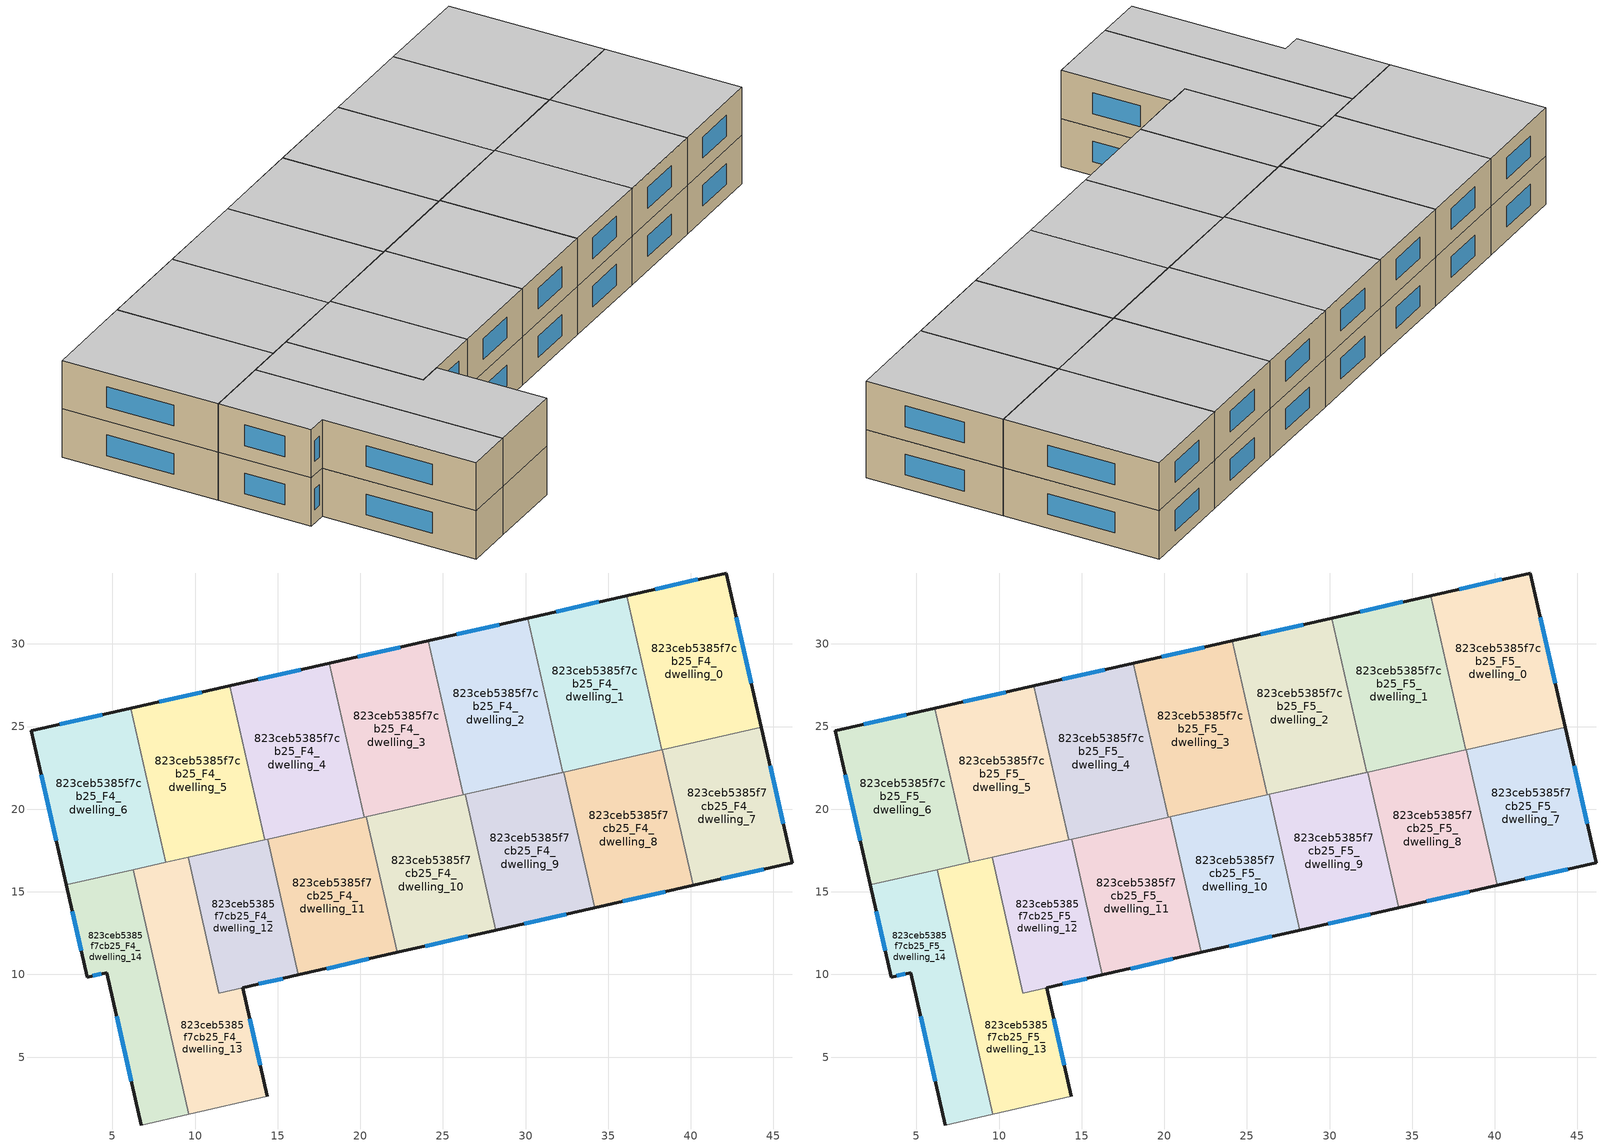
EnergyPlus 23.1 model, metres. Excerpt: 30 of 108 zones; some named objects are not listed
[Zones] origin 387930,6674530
823ceb5385f7cb25_F4_dwelling_0
 floor to 823ceb5385f7cb25_F3_dwelling_0 (EU_floor_Construction): 42.14,34.29 44.26,24.96 38.25,23.6 36.13,32.93 z12
 wall outside (EU_wall_Construction): 44.26,24.96 42.14,34.29 36.13,32.93 z12:15
 wall to 823ceb5385f7cb25_F4_dwelling_1 (EU_wall_Construction): 36.13,32.93 38.25,23.6 z12:15
 wall to 823ceb5385f7cb25_F4_dwelling_7 (EU_wall_Construction): 38.28,23.61 44.26,24.96 z12:15
 wall to 823ceb5385f7cb25_F4_dwelling_8 (EU_wall_Construction): 38.25,23.6 38.28,23.61 z12:15
 window (EU_Window_Construction): 43.65,27.63 42.75,31.63 / 40.42,33.9 37.85,33.32 z12.86:14.14
823ceb5385f7cb25_F4_dwelling_1
 floor to 823ceb5385f7cb25_F3_dwelling_1 (EU_floor_Construction): 36.13,32.93 38.25,23.6 32.25,22.24 30.13,31.57 z12
 wall outside (EU_wall_Construction): 36.13,32.93 30.13,31.57 z12:15
 wall to 823ceb5385f7cb25_F4_dwelling_2 (EU_wall_Construction): 30.13,31.57 32.25,22.24 26.33,20.89 z12:15
 wall to 823ceb5385f7cb25_F4_dwelling_9 (EU_wall_Construction): 26.33,20.89 32.31,22.25 z12:15
 wall to 823ceb5385f7cb25_F4_dwelling_8 (EU_wall_Construction): 32.31,22.25 38.25,23.6 z12:15
 window (EU_Window_Construction): 34.42,32.54 31.84,31.95 z12.86:14.14
823ceb5385f7cb25_F4_dwelling_10
 floor to 823ceb5385f7cb25_F3_dwelling_10 (EU_floor_Construction): 26.33,20.89 28.2,12.69 22.23,11.33 20.36,19.54 z12
 wall outside (EU_wall_Construction): 22.23,11.33 28.2,12.69 z12:15
 wall to 823ceb5385f7cb25_F4_dwelling_9 (EU_wall_Construction): 28.2,12.69 26.33,20.89 z12:15
 wall to 823ceb5385f7cb25_F4_dwelling_11 (EU_wall_Construction): 20.36,19.54 22.23,11.33 z12:15
 wall to 823ceb5385f7cb25_F4_dwelling_3 (EU_wall_Construction): 26.24,20.87 20.36,19.54 z12:15
 wall to 823ceb5385f7cb25_F4_dwelling_2 (EU_wall_Construction): 26.33,20.9 26.24,20.87 z12:15
 window (EU_Window_Construction): 23.93,11.72 26.49,12.3 z12.86:14.14
823ceb5385f7cb25_F4_dwelling_11
 floor to 823ceb5385f7cb25_F3_dwelling_11 (EU_floor_Construction): 20.36,19.54 22.23,11.33 16.26,9.97 14.39,18.18 z12
 wall outside (EU_wall_Construction): 16.26,9.97 22.23,11.33 z12:15
 wall to 823ceb5385f7cb25_F4_dwelling_12 (EU_wall_Construction): 14.39,18.18 16.26,9.97 z12:15
 wall to 823ceb5385f7cb25_F4_dwelling_4 (EU_wall_Construction): 20.24,19.51 14.39,18.18 z12:15
 wall to 823ceb5385f7cb25_F4_dwelling_3 (EU_wall_Construction): 20.36,19.54 20.24,19.51 z12:15
 window (EU_Window_Construction): 17.96,10.36 20.52,10.94 z12.86:14.14
823ceb5385f7cb25_F4_dwelling_12
 floor to 823ceb5385f7cb25_F3_dwelling_12 (EU_floor_Construction): 14.39,18.18 16.26,9.97 11.44,8.88 9.58,17.09 z12
 wall outside (EU_wall_Construction): 12.89,9.21 16.26,9.97 z12:15
 wall to 823ceb5385f7cb25_F4_dwelling_13 (EU_wall_Construction): 9.58,17.09 11.44,8.88 12.88,9.21 z12:15
 wall to 823ceb5385f7cb25_F4_dwelling_5 (EU_wall_Construction): 14.23,18.15 9.58,17.09 z12:15
 wall to 823ceb5385f7cb25_F4_dwelling_4 (EU_wall_Construction): 14.39,18.18 14.23,18.15 z12:15
 window (EU_Window_Construction): 13.85,9.42 15.29,9.75 z12.86:14.14
823ceb5385f7cb25_F4_dwelling_13
 floor to 823ceb5385f7cb25_F3_dwelling_13 (EU_floor_Construction): 9.58,17.09 11.44,8.88 12.88,9.21 14.38,2.62 9.62,1.54 6.26,16.34 z12
 wall outside (EU_wall_Construction): 14.38,2.62 12.88,9.21 z12:15
 wall adiabatic (EU_wall_Construction): 9.62,1.54 14.38,2.62 z12:15
 wall to 823ceb5385f7cb25_F4_dwelling_14 (EU_wall_Construction): 6.26,16.34 9.62,1.54 z12:15
 wall to 823ceb5385f7cb25_F4_dwelling_6 (EU_wall_Construction): 8.23,16.78 6.26,16.34 z12:15
 wall to 823ceb5385f7cb25_F4_dwelling_5 (EU_wall_Construction): 9.58,17.09 8.23,16.78 z12:15
 window (EU_Window_Construction): 13.95,4.5 13.31,7.33 z12.86:14.14
823ceb5385f7cb25_F4_dwelling_14
 floor to 823ceb5385f7cb25_F3_dwelling_14 (EU_floor_Construction): 6.26,16.34 9.62,1.54 6.75,0.89 4.66,10.11 3.48,9.84 2.22,15.42 z12
 wall outside (EU_wall_Construction): 2.22,15.42 3.48,9.84 4.66,10.11 6.75,0.89 z12:15
 wall adiabatic (EU_wall_Construction): 6.75,0.89 9.62,1.54 z12:15
 wall to 823ceb5385f7cb25_F4_dwelling_6 (EU_wall_Construction): 6.26,16.34 2.22,15.42 z12:15
 window (EU_Window_Construction): 2.58,13.83 3.12,11.44 / 5.25,7.48 6.15,3.53 / 3.82,9.92 4.32,10.03 z12.86:14.14
823ceb5385f7cb25_F4_dwelling_2
 floor to 823ceb5385f7cb25_F3_dwelling_2 (EU_floor_Construction): 30.13,31.57 32.25,22.24 26.24,20.87 24.12,30.2 z12
 wall outside (EU_wall_Construction): 30.13,31.57 24.12,30.2 z12:15
 wall to 823ceb5385f7cb25_F4_dwelling_3 (EU_wall_Construction): 24.12,30.2 26.24,20.87 z12:15
 window (EU_Window_Construction): 28.41,31.18 25.84,30.59 z12.86:14.14
823ceb5385f7cb25_F4_dwelling_3
 floor to 823ceb5385f7cb25_F3_dwelling_3 (EU_floor_Construction): 24.12,30.2 26.24,20.87 20.24,19.51 18.12,28.84 z12
 wall outside (EU_wall_Construction): 24.12,30.2 18.12,28.84 z12:15
 wall to 823ceb5385f7cb25_F4_dwelling_4 (EU_wall_Construction): 18.12,28.84 20.24,19.51 z12:15
 window (EU_Window_Construction): 22.41,29.81 19.83,29.23 z12.86:14.14
823ceb5385f7cb25_F4_dwelling_4
 floor to 823ceb5385f7cb25_F3_dwelling_4 (EU_floor_Construction): 18.12,28.84 20.24,19.51 14.23,18.15 12.11,27.47 z12
 wall outside (EU_wall_Construction): 18.12,28.84 12.11,27.47 z12:15
 wall to 823ceb5385f7cb25_F4_dwelling_5 (EU_wall_Construction): 12.11,27.47 14.23,18.15 z12:15
 window (EU_Window_Construction): 16.4,28.45 13.83,27.86 z12.86:14.14
823ceb5385f7cb25_F4_dwelling_5
 floor to 823ceb5385f7cb25_F3_dwelling_5 (EU_floor_Construction): 12.11,27.47 14.23,18.15 8.22,16.78 6.11,26.11 z12
 wall outside (EU_wall_Construction): 12.11,27.47 6.11,26.11 z12:15
 wall to 823ceb5385f7cb25_F4_dwelling_6 (EU_wall_Construction): 6.11,26.11 8.22,16.78 z12:15
 window (EU_Window_Construction): 10.4,27.08 7.82,26.5 z12.86:14.14
823ceb5385f7cb25_F4_dwelling_6
 floor to 823ceb5385f7cb25_F3_dwelling_6 (EU_floor_Construction): 6.11,26.11 8.22,16.78 2.22,15.42 0.1,24.75 z12
 wall outside (EU_wall_Construction): 6.11,26.11 0.1,24.75 2.22,15.42 z12:15
 window (EU_Window_Construction): 0.71,22.08 1.61,18.08 / 4.39,25.72 1.82,25.14 z12.86:14.14
823ceb5385f7cb25_F4_dwelling_7
 floor to 823ceb5385f7cb25_F3_dwelling_7 (EU_floor_Construction): 44.26,24.96 46.12,16.76 40.15,15.41 38.28,23.61 z12
 wall outside (EU_wall_Construction): 40.15,15.41 46.12,16.76 44.26,24.96 z12:15
 wall to 823ceb5385f7cb25_F4_dwelling_8 (EU_wall_Construction): 38.28,23.61 40.15,15.41 z12:15
 window (EU_Window_Construction): 45.59,19.11 44.79,22.62 / 41.85,15.79 44.41,16.38 z12.86:14.14
823ceb5385f7cb25_F4_dwelling_8
 floor to 823ceb5385f7cb25_F3_dwelling_8 (EU_floor_Construction): 38.28,23.61 40.15,15.41 34.17,14.05 32.31,22.25 z12
 wall outside (EU_wall_Construction): 34.17,14.05 40.15,15.41 z12:15
 wall to 823ceb5385f7cb25_F4_dwelling_9 (EU_wall_Construction): 32.31,22.25 34.17,14.05 z12:15
 window (EU_Window_Construction): 35.88,14.43 38.44,15.02 z12.86:14.14
823ceb5385f7cb25_F4_dwelling_9
 floor to 823ceb5385f7cb25_F3_dwelling_9 (EU_floor_Construction): 32.31,22.25 34.17,14.05 28.2,12.69 26.33,20.89 z12
 wall outside (EU_wall_Construction): 28.2,12.69 34.17,14.05 z12:15
 window (EU_Window_Construction): 29.9,13.08 32.46,13.66 z12.86:14.14
823ceb5385f7cb25_F5_dwelling_0
 floor to 823ceb5385f7cb25_F4_dwelling_0 (EU_floor_Construction): 42.14,34.29 44.26,24.96 38.25,23.6 36.13,32.93 z15
 wall outside (EU_wall_Construction): 44.26,24.96 42.14,34.29 36.13,32.93 z15:18
 wall to 823ceb5385f7cb25_F5_dwelling_1 (EU_wall_Construction): 36.13,32.93 38.25,23.6 z15:18
 wall to 823ceb5385f7cb25_F5_dwelling_7 (EU_wall_Construction): 38.28,23.61 44.26,24.96 z15:18
 wall to 823ceb5385f7cb25_F5_dwelling_8 (EU_wall_Construction): 38.25,23.6 38.28,23.61 z15:18
 window (EU_Window_Construction): 43.65,27.63 42.75,31.63 / 40.42,33.9 37.85,33.32 z15.86:17.14
 ceiling to 823ceb5385f7cb25_F6_dwelling_0 (EU_floor_Construction): 44.26,24.96 42.14,34.29 36.13,32.93 38.25,23.6 z18
823ceb5385f7cb25_F5_dwelling_1
 floor to 823ceb5385f7cb25_F4_dwelling_1 (EU_floor_Construction): 36.13,32.93 38.25,23.6 32.25,22.24 30.13,31.57 z15
 wall outside (EU_wall_Construction): 36.13,32.93 30.13,31.57 z15:18
 wall to 823ceb5385f7cb25_F5_dwelling_2 (EU_wall_Construction): 30.13,31.57 32.25,22.24 26.33,20.89 z15:18
 wall to 823ceb5385f7cb25_F5_dwelling_9 (EU_wall_Construction): 26.33,20.89 32.31,22.25 z15:18
 wall to 823ceb5385f7cb25_F5_dwelling_8 (EU_wall_Construction): 32.31,22.25 38.25,23.6 z15:18
 window (EU_Window_Construction): 34.42,32.54 31.84,31.95 z15.86:17.14
 ceiling to 823ceb5385f7cb25_F6_dwelling_1 (EU_floor_Construction): 38.25,23.6 36.13,32.93 30.13,31.57 32.25,22.24 z18
823ceb5385f7cb25_F5_dwelling_10
 floor to 823ceb5385f7cb25_F4_dwelling_10 (EU_floor_Construction): 26.33,20.89 28.2,12.69 22.23,11.33 20.36,19.54 z15
 wall outside (EU_wall_Construction): 22.23,11.33 28.2,12.69 z15:18
 wall to 823ceb5385f7cb25_F5_dwelling_9 (EU_wall_Construction): 28.2,12.69 26.33,20.89 z15:18
 wall to 823ceb5385f7cb25_F5_dwelling_11 (EU_wall_Construction): 20.36,19.54 22.23,11.33 z15:18
 wall to 823ceb5385f7cb25_F5_dwelling_3 (EU_wall_Construction): 26.24,20.87 20.36,19.54 z15:18
 wall to 823ceb5385f7cb25_F5_dwelling_2 (EU_wall_Construction): 26.33,20.9 26.24,20.87 z15:18
 window (EU_Window_Construction): 23.93,11.72 26.49,12.3 z15.86:17.14
 ceiling to 823ceb5385f7cb25_F6_dwelling_10 (EU_floor_Construction): 28.2,12.69 26.33,20.89 20.36,19.54 22.23,11.33 z18
823ceb5385f7cb25_F5_dwelling_11
 floor to 823ceb5385f7cb25_F4_dwelling_11 (EU_floor_Construction): 20.36,19.54 22.23,11.33 16.26,9.97 14.39,18.18 z15
 wall outside (EU_wall_Construction): 16.26,9.97 22.23,11.33 z15:18
 wall to 823ceb5385f7cb25_F5_dwelling_12 (EU_wall_Construction): 14.39,18.18 16.26,9.97 z15:18
 wall to 823ceb5385f7cb25_F5_dwelling_4 (EU_wall_Construction): 20.24,19.51 14.39,18.18 z15:18
 wall to 823ceb5385f7cb25_F5_dwelling_3 (EU_wall_Construction): 20.36,19.54 20.24,19.51 z15:18
 window (EU_Window_Construction): 17.96,10.36 20.52,10.94 z15.86:17.14
 ceiling to 823ceb5385f7cb25_F6_dwelling_11 (EU_floor_Construction): 22.23,11.33 20.36,19.54 14.39,18.18 16.26,9.97 z18
823ceb5385f7cb25_F5_dwelling_12
 floor to 823ceb5385f7cb25_F4_dwelling_12 (EU_floor_Construction): 14.39,18.18 16.26,9.97 11.44,8.88 9.58,17.09 z15
 wall outside (EU_wall_Construction): 12.89,9.21 16.26,9.97 z15:18
 wall to 823ceb5385f7cb25_F5_dwelling_13 (EU_wall_Construction): 9.58,17.09 11.44,8.88 12.88,9.21 z15:18
 wall to 823ceb5385f7cb25_F5_dwelling_5 (EU_wall_Construction): 14.23,18.15 9.58,17.09 z15:18
 wall to 823ceb5385f7cb25_F5_dwelling_4 (EU_wall_Construction): 14.39,18.18 14.23,18.15 z15:18
 window (EU_Window_Construction): 13.85,9.42 15.29,9.75 z15.86:17.14
 ceiling to 823ceb5385f7cb25_F6_dwelling_12 (EU_floor_Construction): 16.26,9.97 14.39,18.18 9.58,17.09 11.44,8.88 z18
823ceb5385f7cb25_F5_dwelling_13
 floor to 823ceb5385f7cb25_F4_dwelling_13 (EU_floor_Construction): 9.58,17.09 11.44,8.88 12.88,9.21 14.38,2.62 9.62,1.54 6.26,16.34 z15
 wall outside (EU_wall_Construction): 14.38,2.62 12.88,9.21 z15:18
 wall adiabatic (EU_wall_Construction): 9.62,1.54 14.38,2.62 z15:18
 wall to 823ceb5385f7cb25_F5_dwelling_14 (EU_wall_Construction): 6.26,16.34 9.62,1.54 z15:18
 wall to 823ceb5385f7cb25_F5_dwelling_6 (EU_wall_Construction): 8.23,16.78 6.26,16.34 z15:18
 wall to 823ceb5385f7cb25_F5_dwelling_5 (EU_wall_Construction): 9.58,17.09 8.23,16.78 z15:18
 window (EU_Window_Construction): 13.95,4.5 13.31,7.33 z15.86:17.14
 ceiling to 823ceb5385f7cb25_F6_dwelling_13 (EU_floor_Construction): 14.38,2.62 12.88,9.21 11.44,8.88 9.58,17.09 6.26,16.34 9.62,1.54 z18
823ceb5385f7cb25_F5_dwelling_14
 floor to 823ceb5385f7cb25_F4_dwelling_14 (EU_floor_Construction): 6.26,16.34 9.62,1.54 6.75,0.89 4.66,10.11 3.48,9.84 2.22,15.42 z15
 wall outside (EU_wall_Construction): 2.22,15.42 3.48,9.84 4.66,10.11 6.75,0.89 z15:18
 wall adiabatic (EU_wall_Construction): 6.75,0.89 9.62,1.54 z15:18
 wall to 823ceb5385f7cb25_F5_dwelling_6 (EU_wall_Construction): 6.26,16.34 2.22,15.42 z15:18
 window (EU_Window_Construction): 2.58,13.83 3.12,11.44 / 5.25,7.48 6.15,3.53 / 3.82,9.92 4.32,10.03 z15.86:17.14
 ceiling to 823ceb5385f7cb25_F6_dwelling_14 (EU_floor_Construction): 9.62,1.54 6.26,16.34 2.22,15.42 3.48,9.84 4.66,10.11 6.75,0.89 z18
823ceb5385f7cb25_F5_dwelling_2
 floor to 823ceb5385f7cb25_F4_dwelling_2 (EU_floor_Construction): 30.13,31.57 32.25,22.24 26.24,20.87 24.12,30.2 z15
 wall outside (EU_wall_Construction): 30.13,31.57 24.12,30.2 z15:18
 wall to 823ceb5385f7cb25_F5_dwelling_3 (EU_wall_Construction): 24.12,30.2 26.24,20.87 z15:18
 window (EU_Window_Construction): 28.41,31.18 25.84,30.59 z15.86:17.14
 ceiling to 823ceb5385f7cb25_F6_dwelling_2 (EU_floor_Construction): 32.25,22.24 30.13,31.57 24.12,30.2 26.24,20.87 z18
823ceb5385f7cb25_F5_dwelling_3
 floor to 823ceb5385f7cb25_F4_dwelling_3 (EU_floor_Construction): 24.12,30.2 26.24,20.87 20.24,19.51 18.12,28.84 z15
 wall outside (EU_wall_Construction): 24.12,30.2 18.12,28.84 z15:18
 wall to 823ceb5385f7cb25_F5_dwelling_4 (EU_wall_Construction): 18.12,28.84 20.24,19.51 z15:18
 window (EU_Window_Construction): 22.41,29.81 19.83,29.23 z15.86:17.14
 ceiling to 823ceb5385f7cb25_F6_dwelling_3 (EU_floor_Construction): 26.24,20.87 24.12,30.2 18.12,28.84 20.24,19.51 z18
823ceb5385f7cb25_F5_dwelling_4
 floor to 823ceb5385f7cb25_F4_dwelling_4 (EU_floor_Construction): 18.12,28.84 20.24,19.51 14.23,18.15 12.11,27.47 z15
 wall outside (EU_wall_Construction): 18.12,28.84 12.11,27.47 z15:18
 wall to 823ceb5385f7cb25_F5_dwelling_5 (EU_wall_Construction): 12.11,27.47 14.23,18.15 z15:18
 window (EU_Window_Construction): 16.4,28.45 13.83,27.86 z15.86:17.14
 ceiling to 823ceb5385f7cb25_F6_dwelling_4 (EU_floor_Construction): 20.24,19.51 18.12,28.84 12.11,27.47 14.23,18.15 z18
823ceb5385f7cb25_F5_dwelling_5
 floor to 823ceb5385f7cb25_F4_dwelling_5 (EU_floor_Construction): 12.11,27.47 14.23,18.15 8.22,16.78 6.11,26.11 z15
 wall outside (EU_wall_Construction): 12.11,27.47 6.11,26.11 z15:18
 wall to 823ceb5385f7cb25_F5_dwelling_6 (EU_wall_Construction): 6.11,26.11 8.22,16.78 z15:18
 window (EU_Window_Construction): 10.4,27.08 7.82,26.5 z15.86:17.14
 ceiling to 823ceb5385f7cb25_F6_dwelling_5 (EU_floor_Construction): 14.23,18.15 12.11,27.47 6.11,26.11 8.22,16.78 z18
823ceb5385f7cb25_F5_dwelling_6
 floor to 823ceb5385f7cb25_F4_dwelling_6 (EU_floor_Construction): 6.11,26.11 8.22,16.78 2.22,15.42 0.1,24.75 z15
 wall outside (EU_wall_Construction): 6.11,26.11 0.1,24.75 2.22,15.42 z15:18
 window (EU_Window_Construction): 0.71,22.08 1.61,18.08 / 4.39,25.72 1.82,25.14 z15.86:17.14
 ceiling to 823ceb5385f7cb25_F6_dwelling_6 (EU_floor_Construction): 8.22,16.78 6.11,26.11 0.1,24.75 2.22,15.42 z18
823ceb5385f7cb25_F5_dwelling_7
 floor to 823ceb5385f7cb25_F4_dwelling_7 (EU_floor_Construction): 44.26,24.96 46.12,16.76 40.15,15.41 38.28,23.61 z15
 wall outside (EU_wall_Construction): 40.15,15.41 46.12,16.76 44.26,24.96 z15:18
 wall to 823ceb5385f7cb25_F5_dwelling_8 (EU_wall_Construction): 38.28,23.61 40.15,15.41 z15:18
 window (EU_Window_Construction): 45.59,19.11 44.79,22.62 / 41.85,15.79 44.41,16.38 z15.86:17.14
 ceiling to 823ceb5385f7cb25_F6_dwelling_7 (EU_floor_Construction): 46.12,16.76 44.26,24.96 38.28,23.61 40.15,15.41 z18
823ceb5385f7cb25_F5_dwelling_8
 floor to 823ceb5385f7cb25_F4_dwelling_8 (EU_floor_Construction): 38.28,23.61 40.15,15.41 34.17,14.05 32.31,22.25 z15
 wall outside (EU_wall_Construction): 34.17,14.05 40.15,15.41 z15:18
 wall to 823ceb5385f7cb25_F5_dwelling_9 (EU_wall_Construction): 32.31,22.25 34.17,14.05 z15:18
 window (EU_Window_Construction): 35.88,14.43 38.44,15.02 z15.86:17.14
 ceiling to 823ceb5385f7cb25_F6_dwelling_8 (EU_floor_Construction): 40.15,15.41 38.28,23.61 32.31,22.25 34.17,14.05 z18
823ceb5385f7cb25_F5_dwelling_9
 floor to 823ceb5385f7cb25_F4_dwelling_9 (EU_floor_Construction): 32.31,22.25 34.17,14.05 28.2,12.69 26.33,20.89 z15
 wall outside (EU_wall_Construction): 28.2,12.69 34.17,14.05 z15:18
 window (EU_Window_Construction): 29.9,13.08 32.46,13.66 z15.86:17.14
 ceiling to 823ceb5385f7cb25_F6_dwelling_9 (EU_floor_Construction): 34.17,14.05 32.31,22.25 26.33,20.89 28.2,12.69 z18
[Building]
EU S2 Campaign: North Axis=0; Terrain=City; Solar Distribution=FullExterior
[Site:Location]
Helsinki-Vantaa.AP: Latitude=60.317; Longitude=24.963; Time Zone=2; Elevation=54.6
[SizingPeriod:WeatherFileDays]
AnnualSizingPeriod: Begin Month=1; Begin Day of Month=1; End Month=12; End Day of Month=31; Day of Week for Start Day=Monday; Use Weather File Daylight Saving Period=No; Use Weather File Rain and Snow Indicators=No
[MATERIAL]
EU_InternalMass_Material: Roughness=MediumRough; Thickness=0.1; Conductivity=1; Density=1800; Specific Heat=900; Thermal Absorptance=0.9; Solar Absorptance=0.7; Visible Absorptance=0.7
[MATERIAL:NOMASS] Roughness=MediumRough; Thermal Absorptance=0.9; Solar Absorptance=0.7; Visible Absorptance=0.7
Name | Thermal Resistance
EU_wall_NoMass | 5.91765
EU_floor_NoMass | 6.2875
[WINDOWMATERIAL:SIMPLEGLAZINGSYSTEM]
EU_Window_SimpleGlazing: UFactor=0.994035; Solar Heat Gain Coefficient=0.7; Visible Transmittance=0.7
[CONSTRUCTION]
EU_wall_Construction: EU_wall_NoMass
EU_floor_Construction: EU_floor_NoMass
EU_Window_Construction: EU_Window_SimpleGlazing
EU_InternalMass_Construction: EU_InternalMass_Material
[ZONE] Type=1; Multiplier=1; Ceiling Height=autocalculate; Floor Area=autocalculate; Part of Total Floor Area=Yes
Name | Volume
823ceb5385f7cb25_F4_dwelling_0; 823ceb5385f7cb25_F5_dwelling_0; 823ceb5385f7cb25_F4_dwelling_4; 823ceb5385f7cb25_F5_dwelling_4 | 176.714
823ceb5385f7cb25_F4_dwelling_1; 823ceb5385f7cb25_F5_dwelling_1 | 176.71
823ceb5385f7cb25_F4_dwelling_10; 823ceb5385f7cb25_F5_dwelling_10 | 154.651
823ceb5385f7cb25_F4_dwelling_11; 823ceb5385f7cb25_F5_dwelling_11 | 154.626
823ceb5385f7cb25_F4_dwelling_12; 823ceb5385f7cb25_F5_dwelling_12 | 124.675
823ceb5385f7cb25_F4_dwelling_13; 823ceb5385f7cb25_F5_dwelling_13 | 184.534
823ceb5385f7cb25_F4_dwelling_14; 823ceb5385f7cb25_F5_dwelling_14 | 154.661
823ceb5385f7cb25_F4_dwelling_2; 823ceb5385f7cb25_F5_dwelling_2 | 176.72
823ceb5385f7cb25_F4_dwelling_3; 823ceb5385f7cb25_F5_dwelling_3 | 176.709
823ceb5385f7cb25_F4_dwelling_5; 823ceb5385f7cb25_F5_dwelling_5 | 176.711
823ceb5385f7cb25_F4_dwelling_6; 823ceb5385f7cb25_F5_dwelling_6 | 176.739
823ceb5385f7cb25_F4_dwelling_7; 823ceb5385f7cb25_F5_dwelling_7 | 154.635
823ceb5385f7cb25_F4_dwelling_8; 823ceb5385f7cb25_F5_dwelling_8 | 154.636
823ceb5385f7cb25_F4_dwelling_9; 823ceb5385f7cb25_F5_dwelling_9 | 154.632
[INTERNALMASS] Construction=EU_InternalMass_Construction
Name | Zone or ZoneList | Surface Area
823ceb5385f7cb25_F4_dwelling_0_EU_InternalMass | 823ceb5385f7cb25_F4_dwelling_0 | 58.9049
823ceb5385f7cb25_F4_dwelling_1_EU_InternalMass | 823ceb5385f7cb25_F4_dwelling_1 | 58.9067
823ceb5385f7cb25_F4_dwelling_2_EU_InternalMass | 823ceb5385f7cb25_F4_dwelling_2 | 58.9069
823ceb5385f7cb25_F4_dwelling_3_EU_InternalMass | 823ceb5385f7cb25_F4_dwelling_3 | 58.9029
823ceb5385f7cb25_F4_dwelling_4_EU_InternalMass | 823ceb5385f7cb25_F4_dwelling_4 | 58.9049
823ceb5385f7cb25_F4_dwelling_5_EU_InternalMass | 823ceb5385f7cb25_F4_dwelling_5 | 58.9036
823ceb5385f7cb25_F4_dwelling_6_EU_InternalMass | 823ceb5385f7cb25_F4_dwelling_6 | 58.9129
823ceb5385f7cb25_F4_dwelling_7_EU_InternalMass | 823ceb5385f7cb25_F4_dwelling_7 | 51.5451
823ceb5385f7cb25_F4_dwelling_8_EU_InternalMass | 823ceb5385f7cb25_F4_dwelling_8 | 51.5454
823ceb5385f7cb25_F4_dwelling_9_EU_InternalMass | 823ceb5385f7cb25_F4_dwelling_9 | 51.5439
823ceb5385f7cb25_F4_dwelling_10_EU_InternalMass | 823ceb5385f7cb25_F4_dwelling_10 | 51.5504
823ceb5385f7cb25_F4_dwelling_11_EU_InternalMass | 823ceb5385f7cb25_F4_dwelling_11 | 51.542
823ceb5385f7cb25_F4_dwelling_12_EU_InternalMass | 823ceb5385f7cb25_F4_dwelling_12 | 41.5707
823ceb5385f7cb25_F4_dwelling_13_EU_InternalMass | 823ceb5385f7cb25_F4_dwelling_13 | 61.5126
823ceb5385f7cb25_F4_dwelling_14_EU_InternalMass | 823ceb5385f7cb25_F4_dwelling_14 | 51.5539
823ceb5385f7cb25_F5_dwelling_0_EU_InternalMass | 823ceb5385f7cb25_F5_dwelling_0 | 58.9049
823ceb5385f7cb25_F5_dwelling_1_EU_InternalMass | 823ceb5385f7cb25_F5_dwelling_1 | 58.9067
823ceb5385f7cb25_F5_dwelling_2_EU_InternalMass | 823ceb5385f7cb25_F5_dwelling_2 | 58.9069
823ceb5385f7cb25_F5_dwelling_3_EU_InternalMass | 823ceb5385f7cb25_F5_dwelling_3 | 58.9029
823ceb5385f7cb25_F5_dwelling_4_EU_InternalMass | 823ceb5385f7cb25_F5_dwelling_4 | 58.9049
823ceb5385f7cb25_F5_dwelling_5_EU_InternalMass | 823ceb5385f7cb25_F5_dwelling_5 | 58.9036
823ceb5385f7cb25_F5_dwelling_6_EU_InternalMass | 823ceb5385f7cb25_F5_dwelling_6 | 58.9129
823ceb5385f7cb25_F5_dwelling_7_EU_InternalMass | 823ceb5385f7cb25_F5_dwelling_7 | 51.5451
823ceb5385f7cb25_F5_dwelling_8_EU_InternalMass | 823ceb5385f7cb25_F5_dwelling_8 | 51.5454
823ceb5385f7cb25_F5_dwelling_9_EU_InternalMass | 823ceb5385f7cb25_F5_dwelling_9 | 51.5439
823ceb5385f7cb25_F5_dwelling_10_EU_InternalMass | 823ceb5385f7cb25_F5_dwelling_10 | 51.5504
823ceb5385f7cb25_F5_dwelling_11_EU_InternalMass | 823ceb5385f7cb25_F5_dwelling_11 | 51.542
823ceb5385f7cb25_F5_dwelling_12_EU_InternalMass | 823ceb5385f7cb25_F5_dwelling_12 | 41.5707
823ceb5385f7cb25_F5_dwelling_13_EU_InternalMass | 823ceb5385f7cb25_F5_dwelling_13 | 61.5126
823ceb5385f7cb25_F5_dwelling_14_EU_InternalMass | 823ceb5385f7cb25_F5_dwelling_14 | 51.5539
[OTHEREQUIPMENT] Fuel Type=Electricity; Design Level Calculation Method=Watts/Area; Power per Zone Floor Area=1; Fraction Latent=0; Fraction Radiant=0; Fraction Lost=0; Carbon Dioxide Generation Rate=0; EndUse Subcategory=EU_Step8_InternalGains
Name | Zone or ZoneList or Space or SpaceList | Schedule
EU_Step8_InternalGain_823ceb5385f7cb25_F4_dwelling_0_f000 | 823ceb5385f7cb25_F4_dwelling_0 | EU_Step8_GainSchedule_823ceb5385f7cb25_F4_dwelling_0_f000
EU_Step8_InternalGain_823ceb5385f7cb25_F4_dwelling_1_f000 | 823ceb5385f7cb25_F4_dwelling_1 | EU_Step8_GainSchedule_823ceb5385f7cb25_F4_dwelling_1_f000
EU_Step8_InternalGain_823ceb5385f7cb25_F4_dwelling_2_f000 | 823ceb5385f7cb25_F4_dwelling_2 | EU_Step8_GainSchedule_823ceb5385f7cb25_F4_dwelling_2_f000
EU_Step8_InternalGain_823ceb5385f7cb25_F4_dwelling_3_f000 | 823ceb5385f7cb25_F4_dwelling_3 | EU_Step8_GainSchedule_823ceb5385f7cb25_F4_dwelling_3_f000
EU_Step8_InternalGain_823ceb5385f7cb25_F4_dwelling_4_f000 | 823ceb5385f7cb25_F4_dwelling_4 | EU_Step8_GainSchedule_823ceb5385f7cb25_F4_dwelling_4_f000
EU_Step8_InternalGain_823ceb5385f7cb25_F4_dwelling_5_f000 | 823ceb5385f7cb25_F4_dwelling_5 | EU_Step8_GainSchedule_823ceb5385f7cb25_F4_dwelling_5_f000
EU_Step8_InternalGain_823ceb5385f7cb25_F4_dwelling_6_f000 | 823ceb5385f7cb25_F4_dwelling_6 | EU_Step8_GainSchedule_823ceb5385f7cb25_F4_dwelling_6_f000
EU_Step8_InternalGain_823ceb5385f7cb25_F4_dwelling_7_f000 | 823ceb5385f7cb25_F4_dwelling_7 | EU_Step8_GainSchedule_823ceb5385f7cb25_F4_dwelling_7_f000
EU_Step8_InternalGain_823ceb5385f7cb25_F4_dwelling_8_f000 | 823ceb5385f7cb25_F4_dwelling_8 | EU_Step8_GainSchedule_823ceb5385f7cb25_F4_dwelling_8_f000
EU_Step8_InternalGain_823ceb5385f7cb25_F4_dwelling_9_f000 | 823ceb5385f7cb25_F4_dwelling_9 | EU_Step8_GainSchedule_823ceb5385f7cb25_F4_dwelling_9_f000
EU_Step8_InternalGain_823ceb5385f7cb25_F4_dwelling_10_f000 | 823ceb5385f7cb25_F4_dwelling_10 | EU_Step8_GainSchedule_823ceb5385f7cb25_F4_dwelling_10_f000
EU_Step8_InternalGain_823ceb5385f7cb25_F4_dwelling_11_f000 | 823ceb5385f7cb25_F4_dwelling_11 | EU_Step8_GainSchedule_823ceb5385f7cb25_F4_dwelling_11_f000
EU_Step8_InternalGain_823ceb5385f7cb25_F4_dwelling_12_f000 | 823ceb5385f7cb25_F4_dwelling_12 | EU_Step8_GainSchedule_823ceb5385f7cb25_F4_dwelling_12_f000
EU_Step8_InternalGain_823ceb5385f7cb25_F4_dwelling_13_f000 | 823ceb5385f7cb25_F4_dwelling_13 | EU_Step8_GainSchedule_823ceb5385f7cb25_F4_dwelling_13_f000
EU_Step8_InternalGain_823ceb5385f7cb25_F4_dwelling_14_f000 | 823ceb5385f7cb25_F4_dwelling_14 | EU_Step8_GainSchedule_823ceb5385f7cb25_F4_dwelling_14_f000
EU_Step8_InternalGain_823ceb5385f7cb25_F5_dwelling_0_f000 | 823ceb5385f7cb25_F5_dwelling_0 | EU_Step8_GainSchedule_823ceb5385f7cb25_F5_dwelling_0_f000
EU_Step8_InternalGain_823ceb5385f7cb25_F5_dwelling_1_f000 | 823ceb5385f7cb25_F5_dwelling_1 | EU_Step8_GainSchedule_823ceb5385f7cb25_F5_dwelling_1_f000
EU_Step8_InternalGain_823ceb5385f7cb25_F5_dwelling_2_f000 | 823ceb5385f7cb25_F5_dwelling_2 | EU_Step8_GainSchedule_823ceb5385f7cb25_F5_dwelling_2_f000
EU_Step8_InternalGain_823ceb5385f7cb25_F5_dwelling_3_f000 | 823ceb5385f7cb25_F5_dwelling_3 | EU_Step8_GainSchedule_823ceb5385f7cb25_F5_dwelling_3_f000
EU_Step8_InternalGain_823ceb5385f7cb25_F5_dwelling_4_f000 | 823ceb5385f7cb25_F5_dwelling_4 | EU_Step8_GainSchedule_823ceb5385f7cb25_F5_dwelling_4_f000
EU_Step8_InternalGain_823ceb5385f7cb25_F5_dwelling_5_f000 | 823ceb5385f7cb25_F5_dwelling_5 | EU_Step8_GainSchedule_823ceb5385f7cb25_F5_dwelling_5_f000
EU_Step8_InternalGain_823ceb5385f7cb25_F5_dwelling_6_f000 | 823ceb5385f7cb25_F5_dwelling_6 | EU_Step8_GainSchedule_823ceb5385f7cb25_F5_dwelling_6_f000
EU_Step8_InternalGain_823ceb5385f7cb25_F5_dwelling_7_f000 | 823ceb5385f7cb25_F5_dwelling_7 | EU_Step8_GainSchedule_823ceb5385f7cb25_F5_dwelling_7_f000
EU_Step8_InternalGain_823ceb5385f7cb25_F5_dwelling_8_f000 | 823ceb5385f7cb25_F5_dwelling_8 | EU_Step8_GainSchedule_823ceb5385f7cb25_F5_dwelling_8_f000
EU_Step8_InternalGain_823ceb5385f7cb25_F5_dwelling_9_f000 | 823ceb5385f7cb25_F5_dwelling_9 | EU_Step8_GainSchedule_823ceb5385f7cb25_F5_dwelling_9_f000
EU_Step8_InternalGain_823ceb5385f7cb25_F5_dwelling_10_f000 | 823ceb5385f7cb25_F5_dwelling_10 | EU_Step8_GainSchedule_823ceb5385f7cb25_F5_dwelling_10_f000
EU_Step8_InternalGain_823ceb5385f7cb25_F5_dwelling_11_f000 | 823ceb5385f7cb25_F5_dwelling_11 | EU_Step8_GainSchedule_823ceb5385f7cb25_F5_dwelling_11_f000
EU_Step8_InternalGain_823ceb5385f7cb25_F5_dwelling_12_f000 | 823ceb5385f7cb25_F5_dwelling_12 | EU_Step8_GainSchedule_823ceb5385f7cb25_F5_dwelling_12_f000
EU_Step8_InternalGain_823ceb5385f7cb25_F5_dwelling_13_f000 | 823ceb5385f7cb25_F5_dwelling_13 | EU_Step8_GainSchedule_823ceb5385f7cb25_F5_dwelling_13_f000
EU_Step8_InternalGain_823ceb5385f7cb25_F5_dwelling_14_f000 | 823ceb5385f7cb25_F5_dwelling_14 | EU_Step8_GainSchedule_823ceb5385f7cb25_F5_dwelling_14_f000
[ZONEVENTILATION:DESIGNFLOWRATE] Schedule=EU_AlwaysOn; Design Flow Rate Calculation Method=AirChanges/Hour; Air Changes per Hour=0.596421; Ventilation Type=Natural; Fan Pressure Rise=0; Fan Total Efficiency=1; Constant Term Coefficient=1; Temperature Term Coefficient=0; Velocity Term Coefficient=0; Velocity Squared Term Coefficient=0; Minimum Indoor Temperature=-100; Maximum Indoor Temperature=100; Delta Temperature=-100; Minimum Outdoor Temperature=-100; Maximum Outdoor Temperature=100; Maximum Wind Speed=40
Name | Zone or ZoneList or Space or SpaceList
EU_ConstantAir_823ceb5385f7cb25_F4_dwelling_0 | 823ceb5385f7cb25_F4_dwelling_0
EU_ConstantAir_823ceb5385f7cb25_F4_dwelling_1 | 823ceb5385f7cb25_F4_dwelling_1
EU_ConstantAir_823ceb5385f7cb25_F4_dwelling_2 | 823ceb5385f7cb25_F4_dwelling_2
EU_ConstantAir_823ceb5385f7cb25_F4_dwelling_3 | 823ceb5385f7cb25_F4_dwelling_3
EU_ConstantAir_823ceb5385f7cb25_F4_dwelling_4 | 823ceb5385f7cb25_F4_dwelling_4
EU_ConstantAir_823ceb5385f7cb25_F4_dwelling_5 | 823ceb5385f7cb25_F4_dwelling_5
EU_ConstantAir_823ceb5385f7cb25_F4_dwelling_6 | 823ceb5385f7cb25_F4_dwelling_6
EU_ConstantAir_823ceb5385f7cb25_F4_dwelling_7 | 823ceb5385f7cb25_F4_dwelling_7
EU_ConstantAir_823ceb5385f7cb25_F4_dwelling_8 | 823ceb5385f7cb25_F4_dwelling_8
EU_ConstantAir_823ceb5385f7cb25_F4_dwelling_9 | 823ceb5385f7cb25_F4_dwelling_9
EU_ConstantAir_823ceb5385f7cb25_F4_dwelling_10 | 823ceb5385f7cb25_F4_dwelling_10
EU_ConstantAir_823ceb5385f7cb25_F4_dwelling_11 | 823ceb5385f7cb25_F4_dwelling_11
EU_ConstantAir_823ceb5385f7cb25_F4_dwelling_12 | 823ceb5385f7cb25_F4_dwelling_12
EU_ConstantAir_823ceb5385f7cb25_F4_dwelling_13 | 823ceb5385f7cb25_F4_dwelling_13
EU_ConstantAir_823ceb5385f7cb25_F4_dwelling_14 | 823ceb5385f7cb25_F4_dwelling_14
EU_ConstantAir_823ceb5385f7cb25_F5_dwelling_0 | 823ceb5385f7cb25_F5_dwelling_0
EU_ConstantAir_823ceb5385f7cb25_F5_dwelling_1 | 823ceb5385f7cb25_F5_dwelling_1
EU_ConstantAir_823ceb5385f7cb25_F5_dwelling_2 | 823ceb5385f7cb25_F5_dwelling_2
EU_ConstantAir_823ceb5385f7cb25_F5_dwelling_3 | 823ceb5385f7cb25_F5_dwelling_3
EU_ConstantAir_823ceb5385f7cb25_F5_dwelling_4 | 823ceb5385f7cb25_F5_dwelling_4
EU_ConstantAir_823ceb5385f7cb25_F5_dwelling_5 | 823ceb5385f7cb25_F5_dwelling_5
EU_ConstantAir_823ceb5385f7cb25_F5_dwelling_6 | 823ceb5385f7cb25_F5_dwelling_6
EU_ConstantAir_823ceb5385f7cb25_F5_dwelling_7 | 823ceb5385f7cb25_F5_dwelling_7
EU_ConstantAir_823ceb5385f7cb25_F5_dwelling_8 | 823ceb5385f7cb25_F5_dwelling_8
EU_ConstantAir_823ceb5385f7cb25_F5_dwelling_9 | 823ceb5385f7cb25_F5_dwelling_9
EU_ConstantAir_823ceb5385f7cb25_F5_dwelling_10 | 823ceb5385f7cb25_F5_dwelling_10
EU_ConstantAir_823ceb5385f7cb25_F5_dwelling_11 | 823ceb5385f7cb25_F5_dwelling_11
EU_ConstantAir_823ceb5385f7cb25_F5_dwelling_12 | 823ceb5385f7cb25_F5_dwelling_12
EU_ConstantAir_823ceb5385f7cb25_F5_dwelling_13 | 823ceb5385f7cb25_F5_dwelling_13
EU_ConstantAir_823ceb5385f7cb25_F5_dwelling_14 | 823ceb5385f7cb25_F5_dwelling_14
[HVACTEMPLATE:THERMOSTAT] Constant Heating Setpoint=20; Constant Cooling Setpoint=50
EU_HeatOnly_823ceb5385f7cb25_F5_dwelling_14; EU_HeatOnly_823ceb5385f7cb25_F6_dwelling_0; EU_HeatOnly_823ceb5385f7cb25_F6_dwelling_1; EU_HeatOnly_823ceb5385f7cb25_F6_dwelling_2; EU_HeatOnly_823ceb5385f7cb25_F6_dwelling_3; EU_HeatOnly_823ceb5385f7cb25_F6_dwelling_4; EU_HeatOnly_823ceb5385f7cb25_F6_dwelling_5; EU_HeatOnly_823ceb5385f7cb25_F6_dwelling_6; EU_HeatOnly_823ceb5385f7cb25_F6_dwelling_7; EU_HeatOnly_823ceb5385f7cb25_F6_dwelling_8; EU_HeatOnly_823ceb5385f7cb25_F6_dwelling_9; EU_HeatOnly_823ceb5385f7cb25_F6_dwelling_10; EU_HeatOnly_823ceb5385f7cb25_F6_dwelling_11; EU_HeatOnly_823ceb5385f7cb25_F6_dwelling_12; EU_HeatOnly_823ceb5385f7cb25_F6_dwelling_13; EU_HeatOnly_823ceb5385f7cb25_F6_dwelling_14
[HVACTEMPLATE:ZONE:IDEALLOADSAIRSYSTEM] System Availability Schedule=EU_AlwaysOn; Maximum Heating Supply Air Temperature=50; Minimum Cooling Supply Air Temperature=13; Maximum Heating Supply Air Humidity Ratio=0.0156; Minimum Cooling Supply Air Humidity Ratio=0.0077; Heating Limit=NoLimit; Cooling Limit=NoLimit; Heating Availability Schedule=EU_AlwaysOn; Cooling Availability Schedule=EU_CoolingOff; Dehumidification Control Type=ConstantSensibleHeatRatio; Cooling Sensible Heat Ratio=0.7; Dehumidification Setpoint=60; Humidification Control Type=None; Humidification Setpoint=30; Outdoor Air Method=None; Outdoor Air Flow Rate per Person=0.00944; Outdoor Air Flow Rate per Zone Floor Area=0; Outdoor Air Flow Rate per Zone=0; Demand Controlled Ventilation Type=None; Outdoor Air Economizer Type=NoEconomizer; Heat Recovery Type=None; Sensible Heat Recovery Effectiveness=0.7; Latent Heat Recovery Effectiveness=0.65
Name | Template Thermostat
823ceb5385f7cb25_F4_dwelling_0 | EU_HeatOnly_823ceb5385f7cb25_F4_dwelling_0
823ceb5385f7cb25_F4_dwelling_1 | EU_HeatOnly_823ceb5385f7cb25_F4_dwelling_1
823ceb5385f7cb25_F4_dwelling_2 | EU_HeatOnly_823ceb5385f7cb25_F4_dwelling_2
823ceb5385f7cb25_F4_dwelling_3 | EU_HeatOnly_823ceb5385f7cb25_F4_dwelling_3
823ceb5385f7cb25_F4_dwelling_4 | EU_HeatOnly_823ceb5385f7cb25_F4_dwelling_4
823ceb5385f7cb25_F4_dwelling_5 | EU_HeatOnly_823ceb5385f7cb25_F4_dwelling_5
823ceb5385f7cb25_F4_dwelling_6 | EU_HeatOnly_823ceb5385f7cb25_F4_dwelling_6
823ceb5385f7cb25_F4_dwelling_7 | EU_HeatOnly_823ceb5385f7cb25_F4_dwelling_7
823ceb5385f7cb25_F4_dwelling_8 | EU_HeatOnly_823ceb5385f7cb25_F4_dwelling_8
823ceb5385f7cb25_F4_dwelling_9 | EU_HeatOnly_823ceb5385f7cb25_F4_dwelling_9
823ceb5385f7cb25_F4_dwelling_10 | EU_HeatOnly_823ceb5385f7cb25_F4_dwelling_10
823ceb5385f7cb25_F4_dwelling_11 | EU_HeatOnly_823ceb5385f7cb25_F4_dwelling_11
823ceb5385f7cb25_F4_dwelling_12 | EU_HeatOnly_823ceb5385f7cb25_F4_dwelling_12
823ceb5385f7cb25_F4_dwelling_13 | EU_HeatOnly_823ceb5385f7cb25_F4_dwelling_13
823ceb5385f7cb25_F4_dwelling_14 | EU_HeatOnly_823ceb5385f7cb25_F4_dwelling_14
823ceb5385f7cb25_F5_dwelling_0 | EU_HeatOnly_823ceb5385f7cb25_F5_dwelling_0
823ceb5385f7cb25_F5_dwelling_1 | EU_HeatOnly_823ceb5385f7cb25_F5_dwelling_1
823ceb5385f7cb25_F5_dwelling_2 | EU_HeatOnly_823ceb5385f7cb25_F5_dwelling_2
823ceb5385f7cb25_F5_dwelling_3 | EU_HeatOnly_823ceb5385f7cb25_F5_dwelling_3
823ceb5385f7cb25_F5_dwelling_4 | EU_HeatOnly_823ceb5385f7cb25_F5_dwelling_4
823ceb5385f7cb25_F5_dwelling_5 | EU_HeatOnly_823ceb5385f7cb25_F5_dwelling_5
823ceb5385f7cb25_F5_dwelling_6 | EU_HeatOnly_823ceb5385f7cb25_F5_dwelling_6
823ceb5385f7cb25_F5_dwelling_7 | EU_HeatOnly_823ceb5385f7cb25_F5_dwelling_7
823ceb5385f7cb25_F5_dwelling_8 | EU_HeatOnly_823ceb5385f7cb25_F5_dwelling_8
823ceb5385f7cb25_F5_dwelling_9 | EU_HeatOnly_823ceb5385f7cb25_F5_dwelling_9
823ceb5385f7cb25_F5_dwelling_10 | EU_HeatOnly_823ceb5385f7cb25_F5_dwelling_10
823ceb5385f7cb25_F5_dwelling_11 | EU_HeatOnly_823ceb5385f7cb25_F5_dwelling_11
823ceb5385f7cb25_F5_dwelling_12 | EU_HeatOnly_823ceb5385f7cb25_F5_dwelling_12
823ceb5385f7cb25_F5_dwelling_13 | EU_HeatOnly_823ceb5385f7cb25_F5_dwelling_13
823ceb5385f7cb25_F5_dwelling_14 | EU_HeatOnly_823ceb5385f7cb25_F5_dwelling_14
[SIZING:ZONE] Zone Cooling Design Supply Air Temperature Input Method=SupplyAirTemperature; Zone Cooling Design Supply Air Temperature=13; Zone Heating Design Supply Air Temperature Input Method=SupplyAirTemperature; Zone Heating Design Supply Air Temperature=50; Zone Cooling Design Supply Air Humidity Ratio=0.008; Zone Heating Design Supply Air Humidity Ratio=0.008; Cooling Design Air Flow Method=DesignDay; Cooling Design Air Flow Rate=0; Cooling Minimum Air Flow per Zone Floor Area=0.000762; Cooling Minimum Air Flow=0; Cooling Minimum Air Flow Fraction=0.2; Heating Design Air Flow Method=DesignDay; Heating Design Air Flow Rate=0; Heating Maximum Air Flow per Zone Floor Area=0.002032; Heating Maximum Air Flow=0.141576; Heating Maximum Air Flow Fraction=0.3; Account for Dedicated Outdoor Air System=No; Dedicated Outdoor Air System Control Strategy=NeutralSupplyAir; Dedicated Outdoor Air Low Setpoint Temperature for Design=autosize; Dedicated Outdoor Air High Setpoint Temperature for Design=autosize; Zone Load Sizing Method=Sensible Load Only No Latent Load; Zone Latent Cooling Design Supply Air Humidity Ratio Input Method=HumidityRatioDifference; Zone Cooling Design Supply Air Humidity Ratio Difference=0.005; Zone Latent Heating Design Supply Air Humidity Ratio Input Method=HumidityRatioDifference; Zone Humidification Design Supply Air Humidity Ratio Difference=0.005
823ceb5385f7cb25_F4_dwelling_0; 823ceb5385f7cb25_F4_dwelling_1; 823ceb5385f7cb25_F4_dwelling_2; 823ceb5385f7cb25_F4_dwelling_3; 823ceb5385f7cb25_F4_dwelling_4; 823ceb5385f7cb25_F4_dwelling_5; 823ceb5385f7cb25_F4_dwelling_6; 823ceb5385f7cb25_F4_dwelling_7; 823ceb5385f7cb25_F4_dwelling_8; 823ceb5385f7cb25_F4_dwelling_9; 823ceb5385f7cb25_F4_dwelling_10; 823ceb5385f7cb25_F4_dwelling_11; 823ceb5385f7cb25_F4_dwelling_12; 823ceb5385f7cb25_F4_dwelling_13; 823ceb5385f7cb25_F4_dwelling_14; 823ceb5385f7cb25_F5_dwelling_0; 823ceb5385f7cb25_F5_dwelling_1; 823ceb5385f7cb25_F5_dwelling_2; 823ceb5385f7cb25_F5_dwelling_3; 823ceb5385f7cb25_F5_dwelling_4; 823ceb5385f7cb25_F5_dwelling_5; 823ceb5385f7cb25_F5_dwelling_6; 823ceb5385f7cb25_F5_dwelling_7; 823ceb5385f7cb25_F5_dwelling_8; 823ceb5385f7cb25_F5_dwelling_9; 823ceb5385f7cb25_F5_dwelling_10; 823ceb5385f7cb25_F5_dwelling_11; 823ceb5385f7cb25_F5_dwelling_12; 823ceb5385f7cb25_F5_dwelling_13; 823ceb5385f7cb25_F5_dwelling_14
[SCHEDULE:CONSTANT]
Name | Hourly Value
EU_AlwaysOn | 1
EU_CoolingOff | 0
[SCHEDULE:FILE] Column Number=1; Rows to Skip at Top=0; Number of Hours of Data=8760; Column Separator=Comma; Interpolate to Timestep=No; Minutes per Item=60; Adjust Schedule for Daylight Savings=Yes
Name | File
EU_Step8_GainSchedule_823ceb5385f7cb25_F4_dwelling_0_f000 | ../../schedules/823ceb5385f7cb25/823ceb5385f7cb25_F4_dwelling_0_f000_gain.csv
EU_Step8_GainSchedule_823ceb5385f7cb25_F4_dwelling_1_f000 | ../../schedules/823ceb5385f7cb25/823ceb5385f7cb25_F4_dwelling_1_f000_gain.csv
EU_Step8_GainSchedule_823ceb5385f7cb25_F4_dwelling_2_f000 | ../../schedules/823ceb5385f7cb25/823ceb5385f7cb25_F4_dwelling_2_f000_gain.csv
EU_Step8_GainSchedule_823ceb5385f7cb25_F4_dwelling_3_f000 | ../../schedules/823ceb5385f7cb25/823ceb5385f7cb25_F4_dwelling_3_f000_gain.csv
EU_Step8_GainSchedule_823ceb5385f7cb25_F4_dwelling_4_f000 | ../../schedules/823ceb5385f7cb25/823ceb5385f7cb25_F4_dwelling_4_f000_gain.csv
EU_Step8_GainSchedule_823ceb5385f7cb25_F4_dwelling_5_f000 | ../../schedules/823ceb5385f7cb25/823ceb5385f7cb25_F4_dwelling_5_f000_gain.csv
EU_Step8_GainSchedule_823ceb5385f7cb25_F4_dwelling_6_f000 | ../../schedules/823ceb5385f7cb25/823ceb5385f7cb25_F4_dwelling_6_f000_gain.csv
EU_Step8_GainSchedule_823ceb5385f7cb25_F4_dwelling_7_f000 | ../../schedules/823ceb5385f7cb25/823ceb5385f7cb25_F4_dwelling_7_f000_gain.csv
EU_Step8_GainSchedule_823ceb5385f7cb25_F4_dwelling_8_f000 | ../../schedules/823ceb5385f7cb25/823ceb5385f7cb25_F4_dwelling_8_f000_gain.csv
EU_Step8_GainSchedule_823ceb5385f7cb25_F4_dwelling_9_f000 | ../../schedules/823ceb5385f7cb25/823ceb5385f7cb25_F4_dwelling_9_f000_gain.csv
EU_Step8_GainSchedule_823ceb5385f7cb25_F4_dwelling_10_f000 | ../../schedules/823ceb5385f7cb25/823ceb5385f7cb25_F4_dwelling_10_f000_gain.csv
EU_Step8_GainSchedule_823ceb5385f7cb25_F4_dwelling_11_f000 | ../../schedules/823ceb5385f7cb25/823ceb5385f7cb25_F4_dwelling_11_f000_gain.csv
EU_Step8_GainSchedule_823ceb5385f7cb25_F4_dwelling_12_f000 | ../../schedules/823ceb5385f7cb25/823ceb5385f7cb25_F4_dwelling_12_f000_gain.csv
EU_Step8_GainSchedule_823ceb5385f7cb25_F4_dwelling_13_f000 | ../../schedules/823ceb5385f7cb25/823ceb5385f7cb25_F4_dwelling_13_f000_gain.csv
EU_Step8_GainSchedule_823ceb5385f7cb25_F4_dwelling_14_f000 | ../../schedules/823ceb5385f7cb25/823ceb5385f7cb25_F4_dwelling_14_f000_gain.csv
EU_Step8_GainSchedule_823ceb5385f7cb25_F5_dwelling_0_f000 | ../../schedules/823ceb5385f7cb25/823ceb5385f7cb25_F5_dwelling_0_f000_gain.csv
EU_Step8_GainSchedule_823ceb5385f7cb25_F5_dwelling_1_f000 | ../../schedules/823ceb5385f7cb25/823ceb5385f7cb25_F5_dwelling_1_f000_gain.csv
EU_Step8_GainSchedule_823ceb5385f7cb25_F5_dwelling_2_f000 | ../../schedules/823ceb5385f7cb25/823ceb5385f7cb25_F5_dwelling_2_f000_gain.csv
EU_Step8_GainSchedule_823ceb5385f7cb25_F5_dwelling_3_f000 | ../../schedules/823ceb5385f7cb25/823ceb5385f7cb25_F5_dwelling_3_f000_gain.csv
EU_Step8_GainSchedule_823ceb5385f7cb25_F5_dwelling_4_f000 | ../../schedules/823ceb5385f7cb25/823ceb5385f7cb25_F5_dwelling_4_f000_gain.csv
EU_Step8_GainSchedule_823ceb5385f7cb25_F5_dwelling_5_f000 | ../../schedules/823ceb5385f7cb25/823ceb5385f7cb25_F5_dwelling_5_f000_gain.csv
EU_Step8_GainSchedule_823ceb5385f7cb25_F5_dwelling_6_f000 | ../../schedules/823ceb5385f7cb25/823ceb5385f7cb25_F5_dwelling_6_f000_gain.csv
EU_Step8_GainSchedule_823ceb5385f7cb25_F5_dwelling_7_f000 | ../../schedules/823ceb5385f7cb25/823ceb5385f7cb25_F5_dwelling_7_f000_gain.csv
EU_Step8_GainSchedule_823ceb5385f7cb25_F5_dwelling_8_f000 | ../../schedules/823ceb5385f7cb25/823ceb5385f7cb25_F5_dwelling_8_f000_gain.csv
EU_Step8_GainSchedule_823ceb5385f7cb25_F5_dwelling_9_f000 | ../../schedules/823ceb5385f7cb25/823ceb5385f7cb25_F5_dwelling_9_f000_gain.csv
EU_Step8_GainSchedule_823ceb5385f7cb25_F5_dwelling_10_f000 | ../../schedules/823ceb5385f7cb25/823ceb5385f7cb25_F5_dwelling_10_f000_gain.csv
EU_Step8_GainSchedule_823ceb5385f7cb25_F5_dwelling_11_f000 | ../../schedules/823ceb5385f7cb25/823ceb5385f7cb25_F5_dwelling_11_f000_gain.csv
EU_Step8_GainSchedule_823ceb5385f7cb25_F5_dwelling_12_f000 | ../../schedules/823ceb5385f7cb25/823ceb5385f7cb25_F5_dwelling_12_f000_gain.csv
EU_Step8_GainSchedule_823ceb5385f7cb25_F5_dwelling_13_f000 | ../../schedules/823ceb5385f7cb25/823ceb5385f7cb25_F5_dwelling_13_f000_gain.csv
EU_Step8_GainSchedule_823ceb5385f7cb25_F5_dwelling_14_f000 | ../../schedules/823ceb5385f7cb25/823ceb5385f7cb25_F5_dwelling_14_f000_gain.csv
